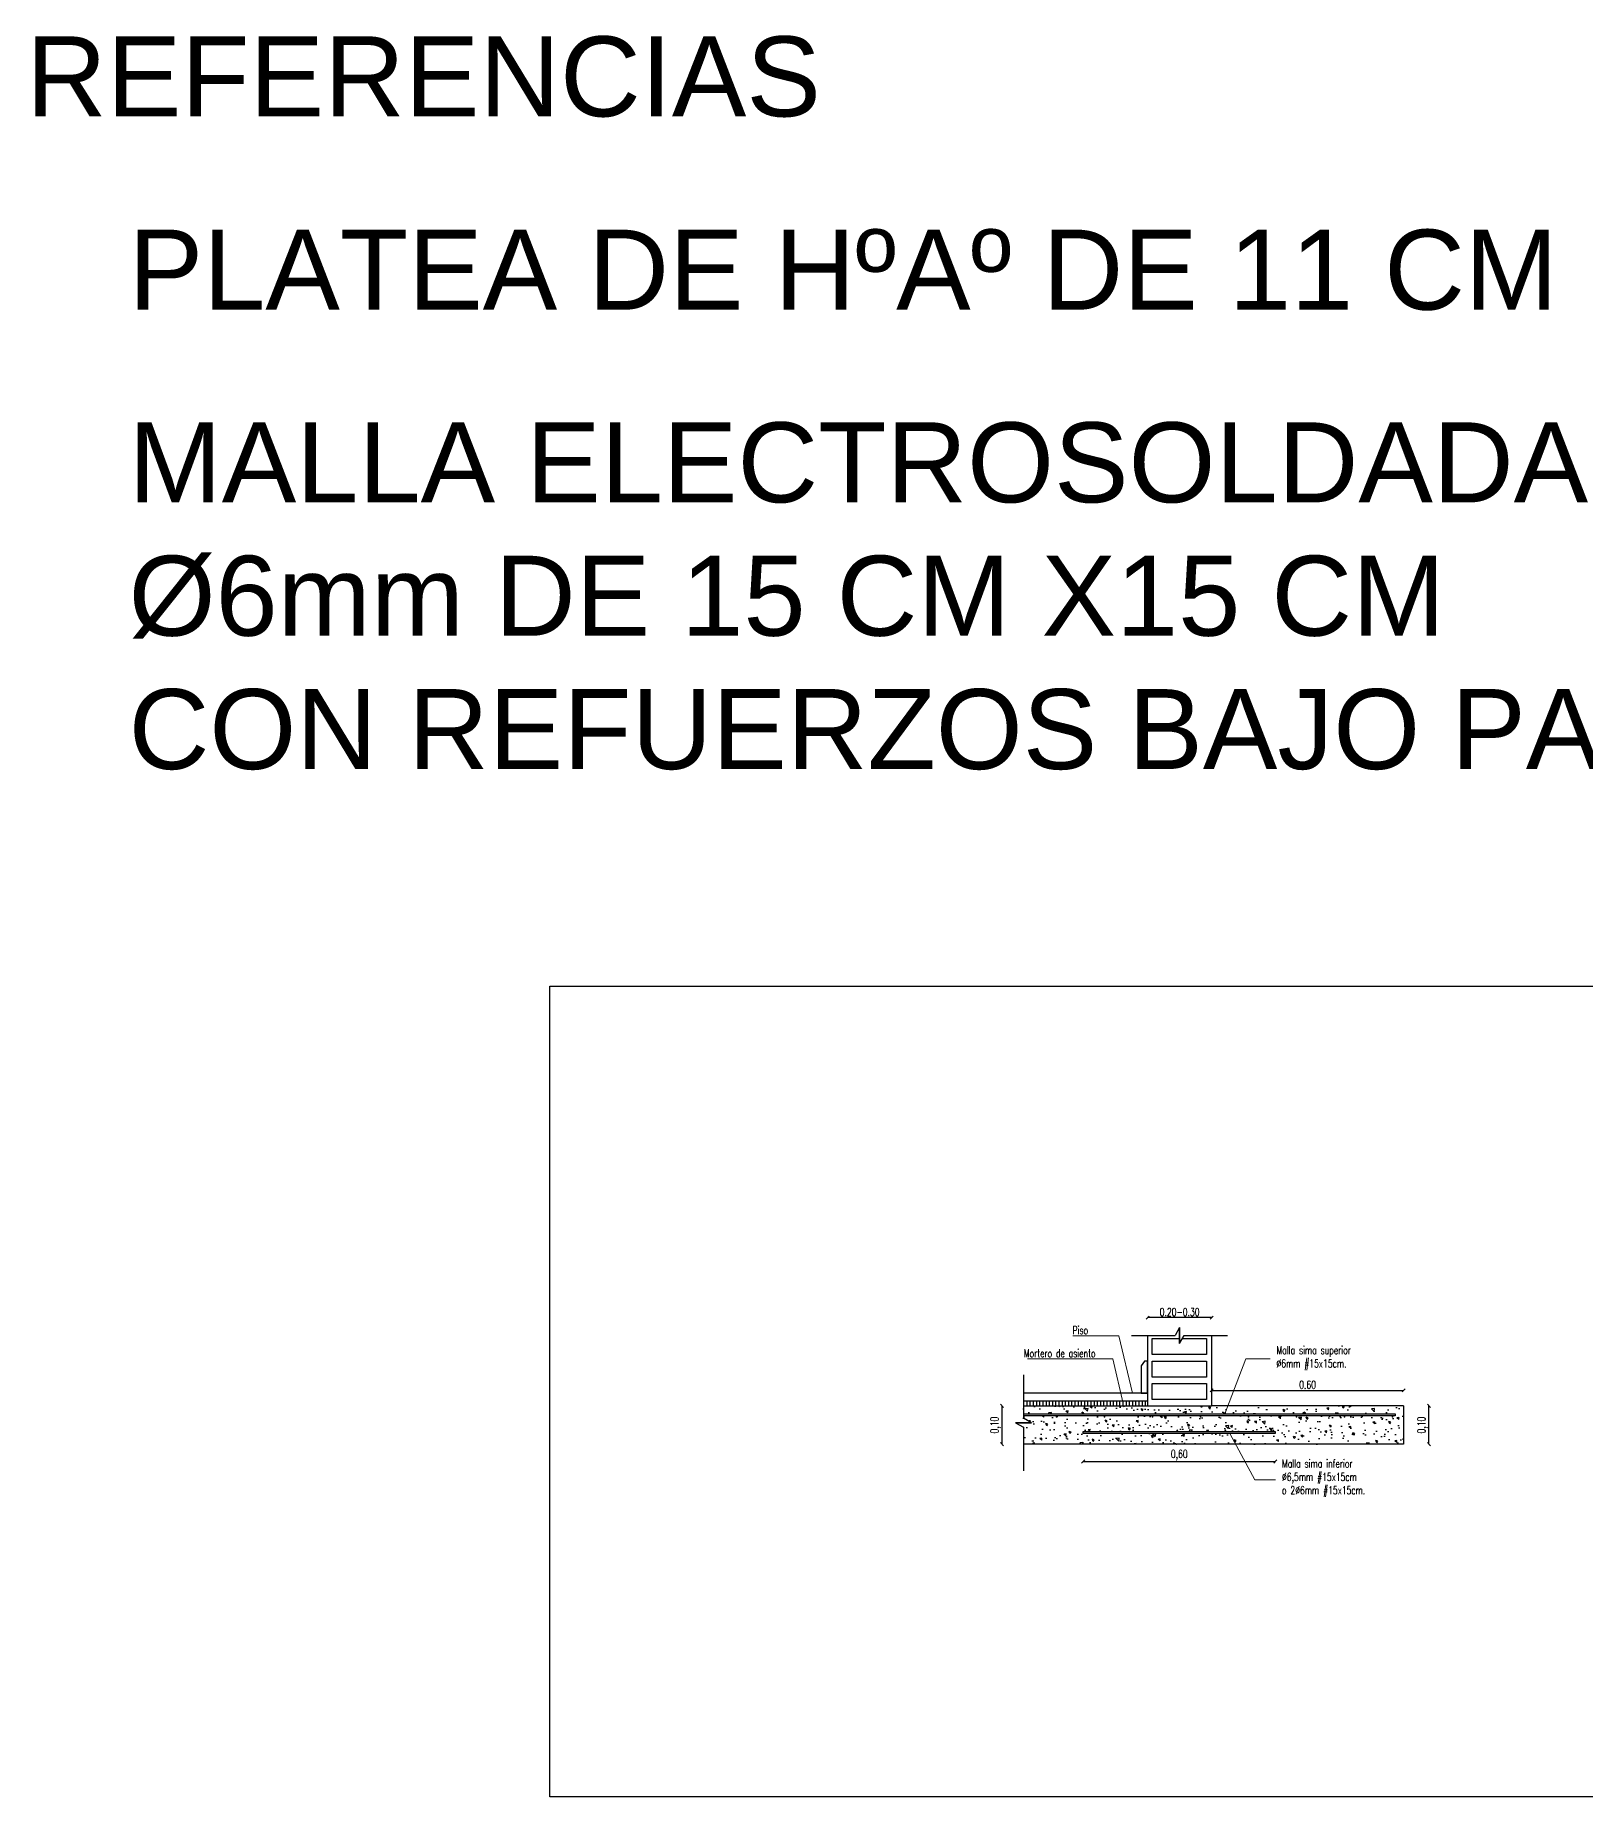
# Model space of a CAD drawing. Header units: millimetres. Extents: x 157 to 449, y 13 to 189.
# Drawn here: x 206.34 to 211.19, y 183.52 to 189.02 of the extents above; entities that cross this region are included whole.
import ezdxf
from ezdxf import colors
from ezdxf.entities.mleader import LeaderData, LeaderLine
from ezdxf.math import Vec2, Vec3

# ---------------------------------------------------------------- set-up
doc = ezdxf.new("R2010")
doc.units = ezdxf.units.MM
doc.header["$LTSCALE"] = 0.1
doc.header["$MEASUREMENT"] = 0
doc.header["$PDMODE"] = 3
doc.header["$PDSIZE"] = 0.1
doc.layers.get('DEFPOINTS').update_dxf_attribs({"color": 1})
doc.layers.add('00-COTAS', color=1, linetype='Continuous', lineweight=9)
doc.layers.add('referencias', color=1, linetype='Continuous', lineweight=5)
for name, color, linetype in [('00-muros-a', 2, 'Continuous'), ('armadura', 10, 'Continuous'), ('CORTE-3', 3, 'Continuous'), ('corte2', 2, 'Continuous'), ('corte5', 5, 'Continuous'), ('FUNDACIONES-TEXTOS', 2, 'Continuous'), ('LADRILLOS', 3, 'Continuous'), ('TRAMAS', 8, 'Continuous')]:
    doc.layers.add(name, color=color, linetype=linetype)
doc.styles.add('COTAS', font='ROMANS.shx', dxfattribs={"width": 0.7})
doc.dimstyles.new('COTA-20', dxfattribs={"dimscale": 1.75, "dimtxt": 0.015, "dimasz": 0.004, "dimexe": 0.08, "dimexo": 0.1, "dimgap": 0.005, "dimtad": 1, "dimzin": 0, "dimdsep": 46, "dimtxsty": 'COTAS', "dimblk": 'DOT', "dimcen": 0.1, "dimse1": 1, "dimse2": 1, "dimclrd": 256, "dimclre": 256, "dimclrt": 256, "dimadec": 0, "dimazin": 0, "dimtfac": 1, "dimtix": 1, "dimtmove": 2, "dimatfit": 3, "dimldrblk": 'DOT', "dimfxl": 0, "dimtolj": 1, "dimtzin": 0, "dimarcsym": 0})

# ---------------------------------------------------------------- blocks, each defined once
blk = doc.blocks.new('_Oblique')
at = {"color": 0, "linetype": 'ByBlock', "lineweight": -2}
blk.add_line((-0.5, -0.5), (0.5, 0.5), dxfattribs=at)
blk = doc.blocks.new('*D16')
at = {"layer": '00-COTAS', "lineweight": -2, "transparency": 16777216}
blk.add_line((210.6959, 184.6176), (210.6959, 184.7376), dxfattribs=at)
at = {"layer": 'DEFPOINTS', "color": 0, "transparency": 16777216}
for p in [(210.6168, 184.7376), (210.6959, 184.7376), (210.6168, 184.6176)]:
    blk.add_point(p, dxfattribs=at)
at = {"layer": '00-COTAS', "lineweight": -2, "transparency": 16777216, "xscale": 0.01, "yscale": 0.01, "zscale": 0.01}
for p, rotation in [((210.6959, 184.7376), 90), ((210.6959, 184.6176), 270)]:
    blk.add_blockref('_Oblique', p, dxfattribs=dict(at, rotation=rotation))
at = {"layer": '00-COTAS', "transparency": 16777216, "insert": (210.676, 184.6776), "char_height": 0.025, "attachment_point": 5, "rotation": 90, "style": 'COTAS'}
blk.add_mtext('\\A1;0,10', dxfattribs=at)
blk = doc.blocks.new('_Dot')
at = {"color": 0, "linetype": 'ByBlock', "lineweight": -2}
blk.add_line((-0.5, 0), (-1, 0), dxfattribs=at)
at = {"color": 0, "linetype": 'ByBlock', "const_width": 0.5}
blk.add_lwpolyline([(-0.25, 0, 1), (0.25, 0, 1)], format="xyb", close=True, dxfattribs=at)
blk = doc.blocks.new('*D13')
at = {"layer": '00-COTAS', "lineweight": -2, "transparency": 16777216}
blk.add_line((210.0168, 184.786), (210.6168, 184.786), dxfattribs=at)
at = {"layer": 'DEFPOINTS', "color": 0, "transparency": 16777216}
for p in [(210.6168, 184.786), (210.0168, 184.7394), (210.6168, 184.6394)]:
    blk.add_point(p, dxfattribs=at)
at = {"layer": '00-COTAS', "lineweight": -2, "transparency": 16777216, "xscale": 0.01, "yscale": 0.01, "zscale": 0.01, "rotation": 180}
blk.add_blockref('_Oblique', (210.0168, 184.786), dxfattribs=at)
at = {"layer": '00-COTAS', "lineweight": -2, "transparency": 16777216, "xscale": 0.01, "yscale": 0.01, "zscale": 0.01}
blk.add_blockref('_Oblique', (210.6168, 184.786), dxfattribs=at)
at = {"layer": '00-COTAS', "transparency": 16777216, "insert": (210.3168, 184.8035), "char_height": 0.025, "attachment_point": 5, "style": 'COTAS'}
blk.add_mtext('\\A1;0.60', dxfattribs=at)
blk = doc.blocks.new('_None')
blk = doc.blocks.new('*D12')
at = {"layer": '00-COTAS', "lineweight": -2, "transparency": 16777216}
blk.add_line((209.362, 184.6176), (209.362, 184.7376), dxfattribs=at)
at = {"layer": 'DEFPOINTS', "color": 0, "transparency": 16777216}
for p in [(209.362, 184.7376), (209.429, 184.7376), (209.429, 184.6176)]:
    blk.add_point(p, dxfattribs=at)
at = {"layer": '00-COTAS', "lineweight": -2, "transparency": 16777216, "xscale": 0.01, "yscale": 0.01, "zscale": 0.01}
for p, rotation in [((209.362, 184.7376), 90), ((209.362, 184.6176), 270)]:
    blk.add_blockref('_Oblique', p, dxfattribs=dict(at, rotation=rotation))
at = {"layer": '00-COTAS', "transparency": 16777216, "insert": (209.3421, 184.6776), "char_height": 0.025, "attachment_point": 5, "rotation": 90, "style": 'COTAS'}
blk.add_mtext('\\A1;0,10', dxfattribs=at)
blk = doc.blocks.new('*D8')
at = {"layer": '00-COTAS', "lineweight": -2, "transparency": 16777216}
blk.add_line((210.0168, 185.0133), (209.8168, 185.0133), dxfattribs=at)
at = {"layer": 'DEFPOINTS', "color": 0, "transparency": 16777216}
for p in [(209.8168, 185.0133), (209.8168, 184.9578), (210.0168, 184.9578)]:
    blk.add_point(p, dxfattribs=at)
at = {"layer": '00-COTAS', "lineweight": -2, "transparency": 16777216, "xscale": 0.01, "yscale": 0.01, "zscale": 0.01, "rotation": 180}
blk.add_blockref('_Oblique', (209.8168, 185.0133), dxfattribs=at)
at = {"layer": '00-COTAS', "lineweight": -2, "transparency": 16777216, "xscale": 0.01, "yscale": 0.01, "zscale": 0.01}
blk.add_blockref('_Oblique', (210.0168, 185.0133), dxfattribs=at)
at = {"layer": '00-COTAS', "transparency": 16777216, "insert": (209.9168, 185.0308), "char_height": 0.025, "attachment_point": 5, "style": 'COTAS'}
blk.add_mtext('\\A1;0.20-0.30', dxfattribs=at)
blk = doc.blocks.new('*D11')
at = {"layer": '00-COTAS', "lineweight": -2, "transparency": 16777216}
blk.add_line((209.6157, 184.5637), (210.2157, 184.5637), dxfattribs=at)
at = {"layer": 'DEFPOINTS', "color": 0, "transparency": 16777216}
for p in [(209.6157, 184.6676), (210.2157, 184.6676), (210.2157, 184.5637)]:
    blk.add_point(p, dxfattribs=at)
at = {"layer": '00-COTAS', "lineweight": -2, "transparency": 16777216, "xscale": 0.01, "yscale": 0.01, "zscale": 0.01, "rotation": 180}
blk.add_blockref('_Oblique', (209.6157, 184.5637), dxfattribs=at)
at = {"layer": '00-COTAS', "lineweight": -2, "transparency": 16777216, "xscale": 0.01, "yscale": 0.01, "zscale": 0.01}
blk.add_blockref('_Oblique', (210.2157, 184.5637), dxfattribs=at)
at = {"layer": '00-COTAS', "transparency": 16777216, "insert": (209.9157, 184.5836), "char_height": 0.025, "attachment_point": 5, "style": 'COTAS'}
blk.add_mtext('\\A1;0,60', dxfattribs=at)

msp = doc.modelspace()

# ---------------------------------------------------------------- hatches: boundary and pattern name
at = {"layer": 'armadura'}
for points in [[(209.535, 184.7035, -1), (209.529, 184.7035, -1)], [(209.685, 184.7035, -1), (209.679, 184.7035, -1)], [(209.835, 184.7035, -1), (209.829, 184.7035, -1)], [(209.985, 184.7035, -1), (209.979, 184.7035, -1)], [(210.135, 184.7035, -1), (210.129, 184.7035, -1)], [(210.285, 184.7035, -1), (210.279, 184.7035, -1)], [(210.435, 184.7035, -1), (210.429, 184.7035, -1)], [(210.585, 184.7035, -1), (210.579, 184.7035, -1)], [(209.6188, 184.6609, 1), (209.6248, 184.6609, 1)], [(209.7688, 184.6609, 1), (209.7748, 184.6609, 1)], [(209.9064, 184.6609, 1), (209.9124, 184.6609, 1)], [(210.0566, 184.6609, 1), (210.0626, 184.6609, 1)], [(210.2066, 184.6609, 1), (210.2126, 184.6609, 1)]]:
    msp.add_hatch(color=256, dxfattribs=at).paths.add_polyline_path(points)
at = {"layer": 'corte2'}
h = msp.add_hatch(dxfattribs=at)
h.set_pattern_fill('_USER', color=256, scale=0.01, angle=90, style=0, pattern_type=0)
h.set_pattern_definition([(90, (-19.559673, 46.759826), (-0.01, 6e-19), [])])
h.paths.add_polyline_path([(209.8168, 184.7526), (209.429, 184.7526), (209.429, 184.7376), (209.8168, 184.7376)])
at = {"layer": 'TRAMAS'}
h = msp.add_hatch(dxfattribs=at)
h.set_pattern_fill('AR-CONC', color=256, scale=0.01, angle=90, style=0)
h.set_pattern_definition([(140, (-19.559673, 46.759826), (0.006275213, 0.071726018), [0.0075, -0.0825]), (85, (-19.55967, 46.759826), (-0.075219213, -0.013875133), [0.006, -0.066]), (190.451444, (-19.55915, 46.7658), (-0.068943999, 0.057850885), [0.00637402, -0.070114211]), (136.1842, (-19.57967, 46.75983), (0.016551928, 0.106724133), [0.01125, -0.12375]), (186.635635, (-19.57829, 46.76872), (-0.09741186, 0.093466195), [0.009561034, -0.105171376]), (81.184164, (-19.57967, 46.75983), (-0.09741186, 0.093466195), [0.009, -0.099]), (111, (-19.574673, 46.769826), (0.040261889, 0.059690705), [0.0075, -0.0825]), (56, (-19.57467, 46.769826), (-0.072515005, 0.024331533), [0.006, -0.066]), (161.451445, (-19.57132, 46.7748), (-0.032253115, 0.084022238), [0.006374019, -0.070114211]), (127.5, (-19.559673, 46.759826), (-0.0332893854, 0.0012159855), [0, -0.0652, 0, -0.067, 0, -0.06625]), (97.5, (-19.559673, 46.759826), (-0.039441171, 0.0263069537), [0, -0.0382, 0, -0.0637, 0, -0.02525]), (57.5, (-19.559673, 46.737526), (0.0022554872, 0.0533822436), [0, -0.025, 0, -0.078, 0, -0.1035]), (47.5, (-19.559673, 46.727526), (-0.010010498, 0.058318617), [0, -0.0325, 0, -0.0518, 0, -0.0735])])
h.paths.add_polyline_path([(210.0365, 184.6516), (209.6157, 184.6516), (209.6157, 184.6576), (210.2157, 184.6576), (210.2157, 184.6516), (210.0365, 184.6516), (210.0616, 184.6176), (210.6168, 184.6176), (210.6168, 184.7376), (210.0168, 184.7376), (209.429, 184.7376), (209.429, 184.7126), (210.5904, 184.7126), (210.5904, 184.7066), (209.429, 184.7066), (209.429, 184.6987), (209.454, 184.6846), (209.404, 184.6846), (209.429, 184.6706), (209.429, 184.6176), (210.0616, 184.6176)])
h.paths.add_polyline_path([(210.0232, 184.6696, -1), (210.0261, 184.6656, -1)], flags=16)

# ---------------------------------------------------------------- linework, layer by layer
for p, q in [((209.9168, 184.9828), (209.9028, 184.9578)), ((209.9168, 184.9828), (209.9168, 184.9328)), ((209.9168, 184.9328), (209.9168, 184.9828)), ((209.7668, 184.9578), (209.9028, 184.9578)), ((209.9168, 184.9328), (209.9309, 184.9578)), ((209.9309, 184.9578), (210.0668, 184.9578)), ((209.429, 184.8346), (209.429, 184.6987)), ((209.454, 184.6846), (209.429, 184.6987)), ((209.454, 184.6846), (209.404, 184.6846)), ((209.404, 184.6846), (209.454, 184.6846)), ((209.404, 184.6846), (209.429, 184.6706)), ((209.429, 184.6706), (209.429, 184.5346))]:
    msp.add_line(p, q)
msp.add_lwpolyline([(207.9493, 186.0488), (216.0307, 186.0488), (216.0307, 183.516), (207.9493, 183.516)], close=True)
at = {"layer": '00-muros-a'}
for p, q in [((209.8168, 184.9578), (209.8168, 184.7376)), ((210.0168, 184.9578), (210.0168, 184.7376)), ((209.429, 184.7376), (210.0168, 184.7376)), ((210.6168, 184.7376), (210.0168, 184.7376)), ((210.6168, 184.7376), (210.6168, 184.6176)), ((210.6168, 184.6176), (209.429, 184.6176))]:
    msp.add_line(p, q, dxfattribs=at)
at = {"layer": 'armadura'}
msp.add_lwpolyline([(209.429, 184.7126), (210.5904, 184.7126), (210.5904, 184.7066), (209.429, 184.7066)], dxfattribs=at)
msp.add_lwpolyline([(210.2157, 184.6516), (209.6157, 184.6516), (209.6157, 184.6576), (210.2157, 184.6576)], close=True, dxfattribs=at)
at = {"layer": 'CORTE-3'}
msp.add_line((209.8168, 184.7526), (209.429, 184.7526), dxfattribs=at)
at = {"layer": 'corte5'}
msp.add_line((209.8168, 184.7776), (209.429, 184.7776), dxfattribs=at)
msp.add_lwpolyline([(209.7968, 184.7776), (209.8168, 184.7776), (209.8168, 184.8776), (209.8071, 184.8776), (209.7968, 184.8626)], close=True, dxfattribs=at)
at = {"layer": 'LADRILLOS'}
msp.add_lwpolyline([(209.9252, 184.9476), (210.0007, 184.9476), (210.0007, 184.8976), (209.8307, 184.8976), (209.8307, 184.9476), (209.9168, 184.9476)], dxfattribs=at)
for points in [[(209.8307, 184.8776), (210.0007, 184.8776), (210.0007, 184.8276), (209.8307, 184.8276)], [(209.8307, 184.8076), (210.0007, 184.8076), (210.0007, 184.7576), (209.8307, 184.7576)]]:
    msp.add_lwpolyline(points, close=True, dxfattribs=at)

# ---------------------------------------------------------------- texts
at = {"layer": 'FUNDACIONES-TEXTOS', "char_height": 0.25}
for s, insert, width, attachment_point in [('\\pxql;{\\fArial|b0|i0|c0|p34;REFERENCIAS}', (216.1555, 189.0171), 9.843168, 3), ('{\\fArial|b0|i0|c0|p34;PLATEA DE HºAº DE 11 CM DE ESPESOR}', (206.6329, 188.4132), 9.843168, 1), ('\\pxql;{\\fArial|b0|i0|c0|p34;MALLA ELECTROSOLDADA DE HIERRO DE \\P%%C6mm DE 15 CM X15 CM\\PCON REFUERZOS BAJO PAREDES.}', (206.6329, 187.811), 11.783286, 1)]:
    msp.add_mtext(s, dxfattribs=dict(at, insert=insert, width=width, attachment_point=attachment_point))

# ---------------------------------------------------------------- dimensions: what is measured, and where the dimension line sits
at = {"layer": '00-COTAS'}
for base, p1, p2, angle, text, picture, middle in [((209.8168, 185.0133), (210.0168, 184.9578), (209.8168, 184.9578), 180, '<>-0.30', '*D8', (209.9168, 185.0308)), ((209.362, 184.7376), (209.429, 184.6176), (209.429, 184.7376), 90, '0,10', '*D12', (209.3421, 184.6776)), ((210.6959, 184.7376), (210.6168, 184.6176), (210.6168, 184.7376), 90, '0,10', '*D16', (210.676, 184.6776))]:
    dim = msp.add_linear_dim(base=base, p1=p1, p2=p2, angle=angle, text=text, dimstyle='COTA-20', override={"dimscale": 1, "dimtxt": 0.025, "dimasz": 0.01, "dimblk1": 'Oblique', "dimblk2": 'Oblique', "dimsah": 1}, dxfattribs=at)
    dim.commit()
    dim.dimension.update_dxf_attribs({"geometry": picture, "text_midpoint": middle})
dim = msp.add_linear_dim(base=(210.6168, 184.786), p1=(210.0168, 184.7394), p2=(210.6168, 184.6394), angle=180, dimstyle='COTA-20', override={"dimscale": 1, "dimtxt": 0.025, "dimasz": 0.01, "dimblk1": 'Oblique', "dimblk2": 'Oblique', "dimsah": 1}, dxfattribs=at)
dim.commit()
dim.dimension.update_dxf_attribs({"geometry": '*D13', "text_midpoint": (210.3168, 184.8035)})
dim = msp.add_linear_dim(base=(210.2157, 184.5637), p1=(209.6157, 184.6676), p2=(210.2157, 184.6676), text='0,60', dimstyle='COTA-20', override={"dimscale": 1, "dimtxt": 0.025, "dimasz": 0.01, "dimblk1": 'Oblique', "dimblk2": 'Oblique', "dimsah": 1}, dxfattribs=at)
dim.commit()
dim.dimension.update_dxf_attribs({"geometry": '*D11', "text_midpoint": (209.9157, 184.5836)})

# ---------------------------------------------------------------- leaders
at = {"layer": 'referencias'}
ml = msp.add_multileader_mtext('Standard', dxfattribs=at)
ml.set_content('{\\C256;Piso}', color=2, style='COTAS')
ml.set_leader_properties(color=256, linetype='ByLayer', lineweight=-1)
ml.set_arrow_properties(name='NONE')
ml.build(insert=Vec2(0, 0))
ml.multileader.update_dxf_attribs({"text_left_attachment_type": 2, "text_right_attachment_type": 6, "dogleg_length": 0.01, "arrow_head_size": 0.01})
ctx = ml.context
ctx.base_point, ctx.char_height, ctx.arrow_head_size, ctx.landing_gap_size, ctx.plane_origin = Vec3(209.5626, 184.974), 0.025, 0.01, 0.02, Vec3(209.3124, 184.7668)
ctx.left_attachment, ctx.right_attachment, ctx.text_align_type = 2, 6, 2
notes = []
notes.append((ctx, [(0, (1, 1, 0), (209.7267, 184.9565), (-1, 0), 0.0757, [(0, [(209.7694, 184.7776)], 0, [])])]))
ctx.mtext.insert, ctx.mtext.alignment, ctx.mtext.flow_direction = Vec3(209.631, 184.9865), 3, 5
ml = msp.add_multileader_mtext('Standard', dxfattribs=at)
ml.set_content('{\\C256;Mortero de asiento}', color=2, style='COTAS')
ml.set_leader_properties(color=256, linetype='ByLayer', lineweight=-1)
ml.set_arrow_properties(name='NONE')
ml.build(insert=Vec2(0, 0))
ml.multileader.update_dxf_attribs({"text_left_attachment_type": 2, "text_right_attachment_type": 6, "dogleg_length": 0.01, "arrow_head_size": 0.01})
ctx = ml.context
ctx.base_point, ctx.char_height, ctx.arrow_head_size, ctx.landing_gap_size, ctx.plane_origin = Vec3(209.3825, 184.9018), 0.025, 0.01, 0.02, Vec3(209.3124, 184.643)
ctx.left_attachment, ctx.right_attachment, ctx.text_align_type = 2, 6, 2
notes.append((ctx, [(0, (1, 1, 0), (209.7077, 184.8843), (-1, 0), 0.0335, [(0, [(209.7407, 184.7451)], 0, [])])]))
ctx.mtext.insert, ctx.mtext.alignment, ctx.mtext.flow_direction = Vec3(209.6542, 184.9143), 3, 5
ml = msp.add_multileader_mtext('Standard', dxfattribs=at)
ml.set_content('{\\C256;Malla sima superior\\P%%C6mm #15x15cm.}', color=2, style='COTAS')
ml.set_leader_properties(color=256, linetype='ByLayer', lineweight=-1)
ml.set_arrow_properties(name='NONE')
ml.build(insert=Vec2(0, 0))
ml.multileader.update_dxf_attribs({"text_left_attachment_type": 2, "text_right_attachment_type": 6, "dogleg_length": 0.01, "arrow_head_size": 0.01})
ctx = ml.context
ctx.base_point, ctx.char_height, ctx.arrow_head_size, ctx.landing_gap_size, ctx.plane_origin = Vec3(210.1994, 184.8843), 0.025, 0.01, 0.02, Vec3(210.5189, 184.643)
ctx.left_attachment, ctx.right_attachment = 2, 6
notes.append((ctx, [(0, (1, 1, 0), (210.1237, 184.8843), (1, 0), 0.0757, [(0, [(210.0579, 184.7126)], 0, [])])]))
ctx.mtext.insert, ctx.mtext.flow_direction = Vec3(210.2194, 184.9242), 5
ml = msp.add_multileader_mtext('Standard', dxfattribs=at)
ml.set_content('{\\C256;Malla sima inferior\\P%%C6,5mm #15x15cm\\Po 2%%C6mm #15x15cm.}', color=2, style='COTAS')
ml.set_leader_properties(color=256, linetype='ByLayer', lineweight=-1)
ml.set_arrow_properties(name='NONE')
ml.build(insert=Vec2(0, 0))
ml.multileader.update_dxf_attribs({"text_left_attachment_type": 2, "text_right_attachment_type": 6, "dogleg_length": 0.01, "arrow_head_size": 0.01})
ctx = ml.context
ctx.base_point, ctx.char_height, ctx.arrow_head_size, ctx.landing_gap_size, ctx.plane_origin = Vec3(210.2167, 184.5066), 0.025, 0.01, 0.02, Vec3(210.5189, 184.6676)
ctx.left_attachment, ctx.right_attachment = 2, 6
notes.append((ctx, [(0, (1, 1, 0), (210.1515, 184.5066), (1, 0), 0.0653, [(0, [(210.0741, 184.6516)], 0, [])])]))
ctx.mtext.insert, ctx.mtext.width, ctx.mtext.flow_direction = Vec3(210.2367, 184.5697), 0.305376, 5
for ctx, leaders in notes:
    for number, flags, end, landing, length, lines in leaders:
        leader = LeaderData()
        leader.index, (leader.has_last_leader_line, leader.has_dogleg_vector, leader.attachment_direction) = number, flags
        leader.last_leader_point, leader.dogleg_vector, leader.dogleg_length = Vec3(end), Vec3(landing), length
        for number, points, colour, breaks in lines:
            line = LeaderLine()
            line.index, line.vertices, line.color, line.breaks = number, Vec3.list(points), colors.encode_raw_color(colour), breaks
            leader.lines.append(line)
        ctx.leaders.append(leader)

doc.saveas('drawing.dxf')
